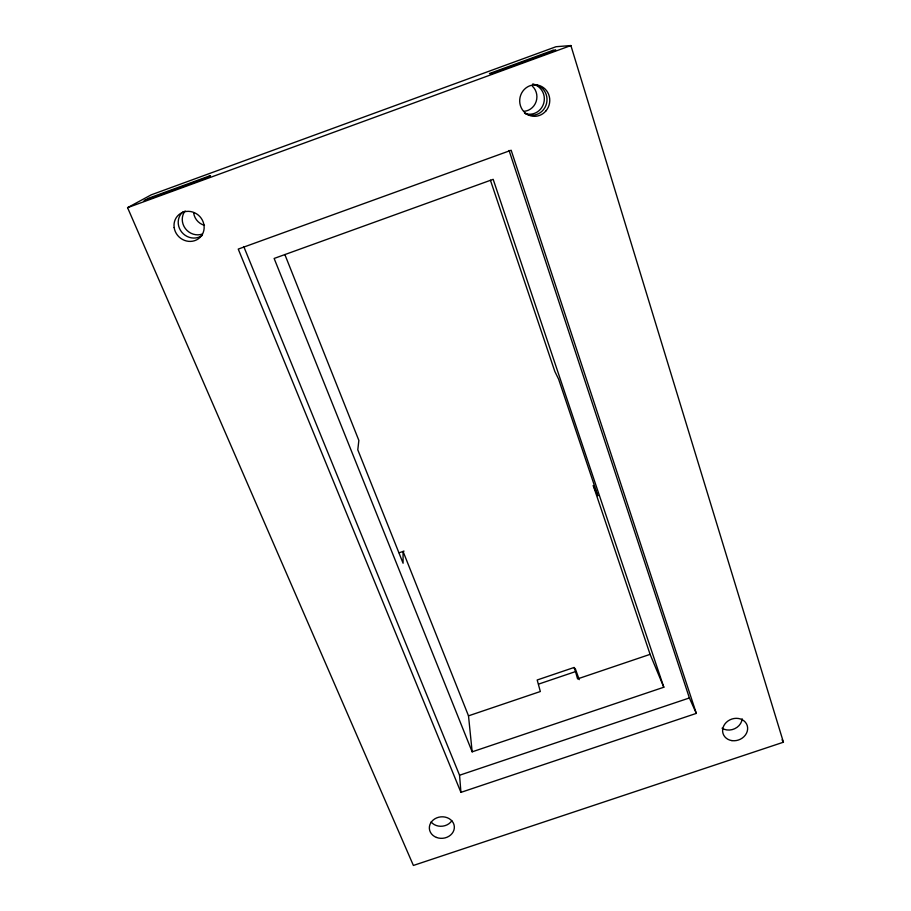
<?xml version="1.0" encoding="UTF-8"?>
<svg xmlns="http://www.w3.org/2000/svg" width="911" height="911" viewBox="0 0 911 911"><rect width="100%" height="100%" fill="white"/><g stroke="black" fill="none" stroke-linecap="round" stroke-linejoin="round"><path stroke-width="1.37" d="M127.574 207.674L151.249 194.829L556.029 46.723L570.89 45.55L783.426 742.214L413.389 865.45L127.574 207.674L570.89 45.55M399.155 552.795L404.029 551.109M579.237 679.652L575.399 668.993L574.032 667.501L537.183 679.993L540.337 691.517L468.505 715.841L472.16 751.837L663.812 687.236L493.17 179.33L274.131 258.451L472.16 751.837M538.708 684.07L575.513 671.589L574.032 667.501M663.812 687.236L650.101 654.349L577.585 678.9L575.513 671.589M460.932 792.365L459.554 775.238L689.388 697.963L696.323 713.393L460.932 792.365L238.238 249.09L511.162 150.247L696.323 713.393M782.059 739.766L783.426 742.214M243.761 246.551L459.554 775.238M284.847 254.522L358.854 440.412L357.795 449.84L403.083 563.237L403.061 551.451L468.505 715.841M490.414 180.207L554.81 371.415L558.625 379.215L597.855 495.812L593.243 485.517L650.101 654.349M509.055 150.44L689.388 697.963M202.14 235.482A15.248 14.314 44.3 0 1 181.79 232.203A15.248 14.314 44.3 0 1 182.849 211.921M532.673 84.359A15.476 14.735 -80.9 0 1 546.566 103.342A15.476 14.735 -80.9 0 1 525.67 113.75M742.169 718.825A12.538 10.852 -20.9 0 1 734.687 728.72A12.538 10.852 -20.9 0 1 722.047 728.196M451.845 820.743A12.333 10.625 -5.7 0 1 431.108 821.973M532.297 86.101A14.394 13.722 -82.4 0 1 536.158 101.497A14.394 13.722 -82.4 0 1 524.019 111.324M204.497 225.336A14.2 13.358 46 0 1 193.701 213.163M202.481 234.013A14.975 14.064 44.8 0 1 185.366 228.57A14.975 14.064 44.8 0 1 185.127 210.931M532.776 84.165A15.191 14.474 -81.3 0 1 543.742 103.182A15.191 14.474 -81.3 0 1 524.554 113.26M210.464 175.584L206.911 177.759L144.052 200.75L148.744 198.165L210.464 175.584M553.023 50.287L489.458 73.54L491.12 73.814L555.881 50.128L553.023 50.287M436.46 837.437A12.526 10.761 -5.7 0 0 454.316 826.402A12.526 10.761 -5.7 0 0 434.752 818.887A12.526 10.761 -5.7 0 0 436.46 837.437M731.932 740.62A12.743 10.989 -20.8 0 0 747.214 725.543A12.743 10.989 -20.8 0 0 726.215 722.469A12.743 10.989 -20.8 0 0 731.932 740.62M545.962 110.88A15.76 15.02 -80.6 0 0 537.786 85.133A15.76 15.02 -80.6 0 0 520.454 105.767A15.76 15.02 -80.6 0 0 545.962 110.88M174.16 227.556A15.544 14.565 43.9 0 0 198.404 238.784A15.544 14.565 43.9 0 0 194.692 212.81A15.544 14.565 43.9 0 0 174.16 227.556"/></g></svg>
